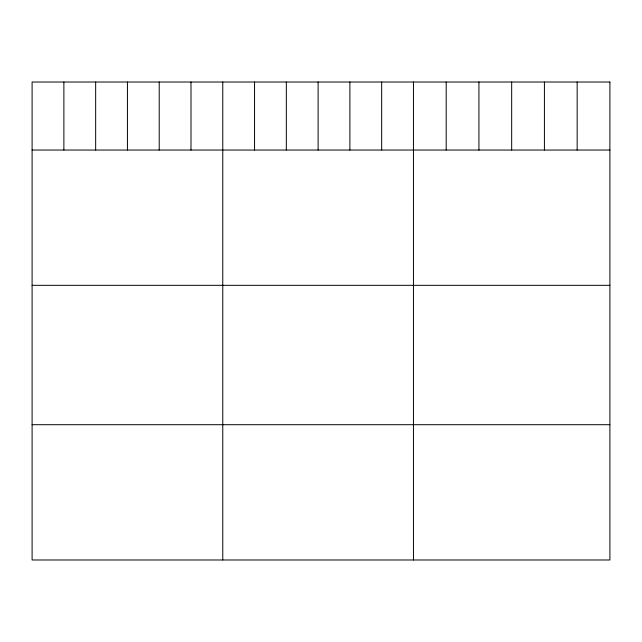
<?xml version="1.0" encoding="UTF-8"?>
<svg xmlns="http://www.w3.org/2000/svg" width="642" height="642" viewBox="0 0 642 642"><rect width="100%" height="100%" fill="white"/><g stroke="black" fill="none" stroke-linecap="round" stroke-linejoin="round"><path stroke-width="0.96" d="M32.1 150.043L609.9 150.043M32.1 285.321L609.9 285.321M32.1 424.699L609.9 424.699M577.158 82.016L577.158 150.043M544.416 82.016L544.416 150.043M511.674 82.016L511.674 150.043M478.932 82.016L478.932 150.043M446.19 82.016L446.19 150.043M413.448 82.016L413.448 559.984M381.669 82.016L381.669 150.043M349.89 82.016L349.89 150.043M318.111 82.016L318.111 150.043M286.332 82.016L286.332 150.043M254.553 82.016L254.553 150.043M222.774 82.016L222.774 559.984M190.995 82.016L190.995 150.043M159.216 82.016L159.216 150.043M127.437 82.016L127.437 150.043M95.658 82.016L95.658 150.043M63.879 82.016L63.879 150.043M609.9 82.016L32.1 82.016L32.1 559.984L609.9 559.984L609.9 82.016"/></g></svg>
